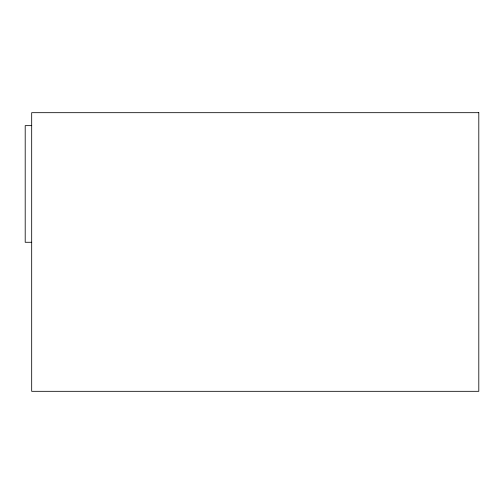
<?xml version="1.0" encoding="UTF-8"?>
<svg xmlns="http://www.w3.org/2000/svg" width="504" height="504" viewBox="0 0 504 504"><rect width="100%" height="100%" fill="white"/><g stroke="black" fill="none" stroke-linecap="round" stroke-linejoin="round"><path stroke-width="0.76" d="M31.683 125.641L25.2 125.641L25.2 242.279L31.683 242.279M478.8 112.682L31.683 112.682L31.683 391.318L478.8 391.318L478.8 112.682"/></g></svg>
